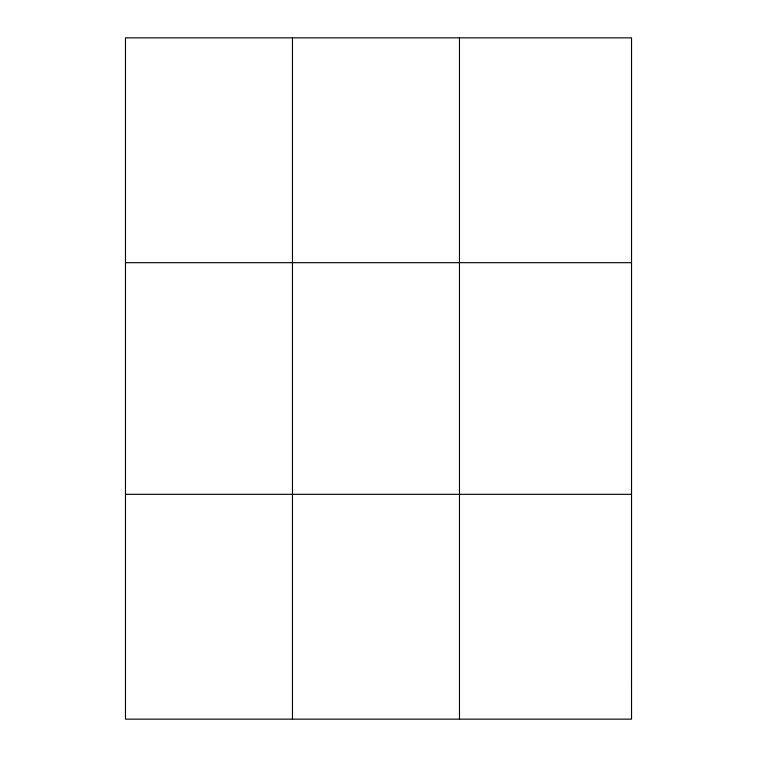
<?xml version="1.0" encoding="UTF-8"?>
<svg xmlns="http://www.w3.org/2000/svg" width="757" height="757" viewBox="0 0 757 757"><rect width="100%" height="100%" fill="white"/><g stroke="black" fill="none" stroke-linecap="round" stroke-linejoin="round"><path stroke-width="1.14" d="M292.467 719.15L292.467 37.85M459.471 719.15L459.471 37.85M125.473 262.679L631.527 262.679M125.473 494.321L631.527 494.321M631.527 681.678L631.527 719.15L125.473 719.15L125.473 37.85L631.527 37.85L631.527 681.678"/></g></svg>
